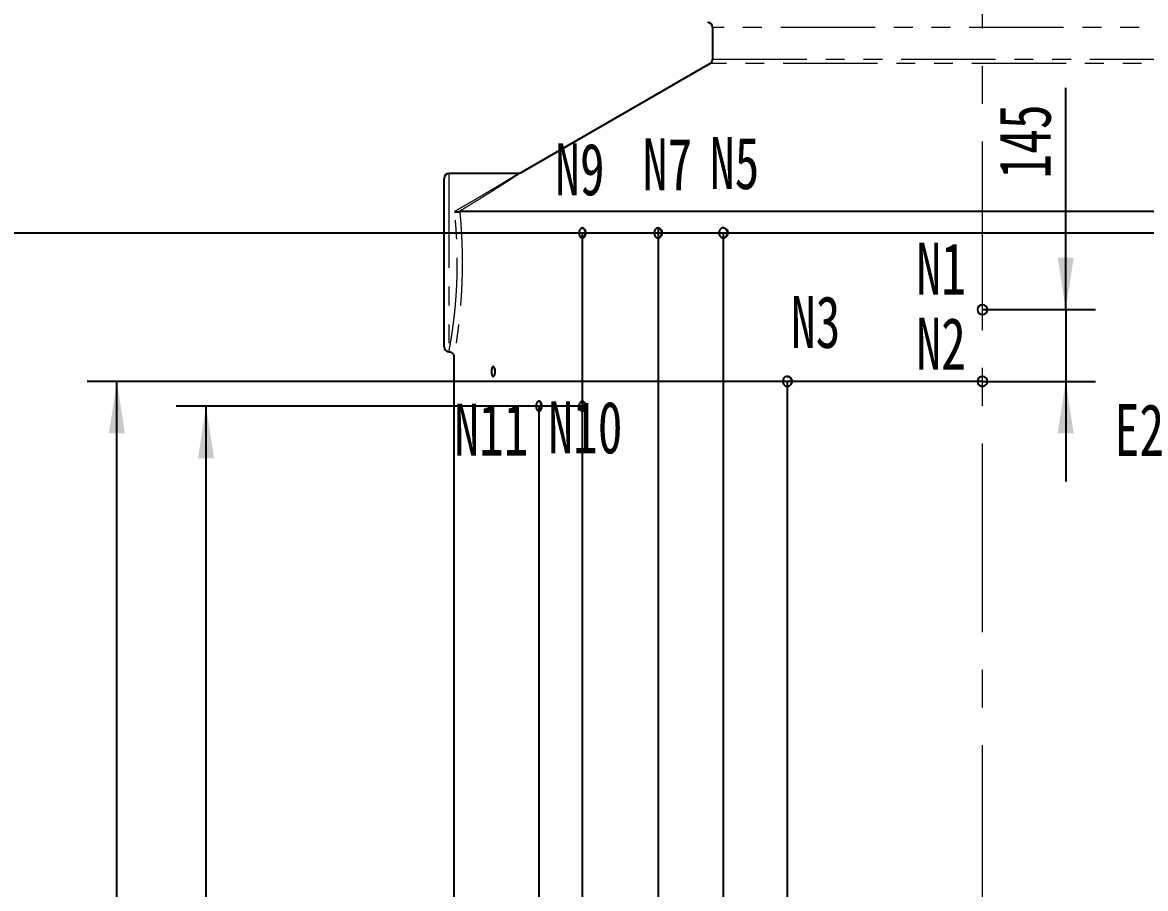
# Model space of a CAD drawing. Header units: millimetres. Extents: x 0 to 594, y 0 to 420.
# Drawn here: x 167.9 to 243.6, y 300.9 to 359.2 of the extents above; entities that cross this region are included whole.
import ezdxf

# ---------------------------------------------------------------- set-up
doc = ezdxf.new("R2010")
doc.units = ezdxf.units.MM
doc.linetypes.add('CENTERX2', pattern=[20.32, 12.7, -2.54, 2.54, -2.54])
doc.linetypes.add('PHANTOM', pattern=[12.7, 6.35, -1.27, 1.27, -1.27, 1.27, -1.27])
doc.layers.add('10', color=7, linetype='Continuous')
doc.styles.add('SLDTEXTSTYLE0', font='TXT', dxfattribs={"width": 0.7})
doc.dimstyles.new('SLDDIMSTYLE0', dxfattribs={"dimtxt": 3.5, "dimasz": 3.5, "dimexe": 0, "dimexo": 0.0625, "dimgap": 0.875, "dimtad": 2, "dimdec": 1, "dimlfac": 30, "dimrnd": 1e-09, "dimzin": 12, "dimdsep": 46, "dimtxsty": 'SLDTEXTSTYLE0', "dimsah": 1, "dimcen": 0.09, "dimadec": 0, "dimazin": 3, "dimtfac": 1, "dimtdec": 1, "dimtofl": 0, "dimtmove": 0, "dimatfit": 3, "dimfxl": 0, "dimfrac": 2, "dimtolj": 1, "dimtzin": 12, "dimarcsym": 0})
doc.dimstyles.new('SLDDIMSTYLE1', dxfattribs={"dimtxt": 3.5, "dimasz": 3.5, "dimexe": 0, "dimexo": 0.0625, "dimgap": 0.875, "dimtad": 2, "dimdec": 1, "dimlfac": 30, "dimrnd": 1e-09, "dimzin": 12, "dimdsep": 46, "dimtxsty": 'SLDTEXTSTYLE0', "dimsah": 1, "dimcen": 0.09, "dimadec": 0, "dimazin": 3, "dimtfac": 1, "dimtdec": 1, "dimtmove": 0, "dimatfit": 0, "dimfxl": 0, "dimfrac": 2, "dimtolj": 1, "dimtzin": 12, "dimarcsym": 0})

# ---------------------------------------------------------------- blocks, each defined once
blk = doc.blocks.new('_D_2')
at = {"layer": '10'}
for p, q in [((202.707, 333.407), (178.301, 333.407)), ((180.301, 333.407), (180.301, 258.407)), ((197.826, 258.407), (178.301, 258.407))]:
    blk.add_line(p, q, dxfattribs=at)
for points in [[(180.301, 333.407), (179.762, 329.907), (180.839, 329.907)], [(180.301, 258.407), (180.839, 261.907), (179.762, 261.907)]]:
    blk.add_solid(points, dxfattribs=at)
at = {"layer": '10', "insert": (175.789, 293.452), "char_height": 3.5, "attachment_point": 1, "rotation": 90, "style": 'SLDTEXTSTYLE0'}
blk.add_mtext('2250', dxfattribs=at)
blk = doc.blocks.new('_D_16')
at = {"layer": '10'}
for p, q in [((238.181, 339.907), (238.181, 354.841)), ((232.576, 339.907), (240.181, 339.907)), ((238.181, 339.907), (238.181, 335.074)), ((232.576, 335.074), (240.181, 335.074)), ((238.181, 335.074), (238.181, 328.343))]:
    blk.add_line(p, q, dxfattribs=at)
for points in [[(238.181, 339.907), (238.72, 343.407), (237.643, 343.407)], [(238.181, 335.074), (237.643, 331.574), (238.72, 331.574)]]:
    blk.add_solid(points, dxfattribs=at)
at = {"layer": '10', "insert": (233.67, 348.73), "char_height": 3.5, "attachment_point": 1, "rotation": 90, "style": 'SLDTEXTSTYLE0'}
blk.add_mtext('145', dxfattribs=at)
blk = doc.blocks.new('_D_17')
at = {"layer": '10'}
for p, q in [((232.576, 335.074), (172.301, 335.074)), ((174.301, 258.407), (174.301, 335.074)), ((222.367, 258.407), (172.301, 258.407))]:
    blk.add_line(p, q, dxfattribs=at)
for points in [[(174.301, 335.074), (173.762, 331.574), (174.839, 331.574)], [(174.301, 258.407), (174.839, 261.907), (173.762, 261.907)]]:
    blk.add_solid(points, dxfattribs=at)
at = {"layer": '10', "insert": (169.789, 293.452), "char_height": 3.5, "attachment_point": 1, "rotation": 90, "style": 'SLDTEXTSTYLE0'}
blk.add_mtext('2300', dxfattribs=at)

msp = doc.modelspace()

# ---------------------------------------------------------------- linework, layer by layer
at = {"color": 7, "linetype": 'Continuous', "lineweight": 25}
for p, q in [((214.4091, 358.9071), (214.4091, 356.7662)), ((214.2424, 356.4775), (201.4931, 349.1167)), ((196.3257, 343.0738), (196.3257, 348.7404)), ((201.3265, 349.0738), (196.6591, 349.0738)), ((267.7673, 346.5182), (197.3841, 346.5182)), ((215.1384, 345.4071), (215.1221, 345.4071)), ((215.1221, 344.7404), (215.1384, 344.7404)), ((196.3257, 337.4071), (196.3257, 343.0738)), ((196.6591, 337.0738), (196.6592, 337.0743)), ((196.9924, 336.7423), (196.9924, 259.2404)), ((196.9929, 336.7433), (196.9927, 336.7423)), ((202.7223, 333.7413), (202.6958, 333.7383)), ((202.6958, 333.0759), (202.722, 333.0729))]:
    msp.add_line(p, q, dxfattribs=at)
at = {"color": 8, "linetype": 'PHANTOM', "lineweight": 18}
for p, q in [((250.7424, 358.9071), (214.4091, 358.9071)), ((250.9091, 356.4775), (214.2424, 356.4775)), ((214.4091, 356.7662), (250.7424, 356.7662)), ((196.6591, 349.0738), (196.6591, 337.0738))]:
    msp.add_line(p, q, dxfattribs=at)
at = {"color": 7, "linetype": 'Continuous', "lineweight": 25, "flags": 128}
for points in [[(205.6355, 345.4071), (205.593, 345.4007), (205.5521, 345.3817), (205.5145, 345.3509), (205.4815, 345.3095), (205.4544, 345.259), (205.4343, 345.2013), (205.4219, 345.1388), (205.4177, 345.0738), (205.4219, 345.0087), (205.4343, 344.9462), (205.4544, 344.8886), (205.4815, 344.8381), (205.5145, 344.7966), (205.5521, 344.7658), (205.593, 344.7468), (205.6355, 344.7404)], [(205.6355, 344.7404), (205.6779, 344.7468), (205.7188, 344.7658), (205.7564, 344.7966), (205.7894, 344.8381), (205.8165, 344.8886), (205.8366, 344.9462), (205.849, 345.0087), (205.8532, 345.0738), (205.849, 345.1388), (205.8366, 345.2013), (205.8165, 345.259), (205.7894, 345.3095), (205.7564, 345.3509), (205.7188, 345.3817), (205.6779, 345.4007), (205.6355, 345.4071)], [(210.7341, 345.4071), (210.6827, 345.4007), (210.6334, 345.3817), (210.5879, 345.3509), (210.548, 345.3095), (210.5153, 345.259), (210.4909, 345.2013), (210.476, 345.1388), (210.4709, 345.0738), (210.476, 345.0087), (210.4909, 344.9462), (210.5153, 344.8886), (210.548, 344.8381), (210.5879, 344.7966), (210.6334, 344.7658), (210.6827, 344.7468), (210.7341, 344.7404)], [(210.7341, 344.7404), (210.7854, 344.7468), (210.8348, 344.7658), (210.8803, 344.7966), (210.9201, 344.8381), (210.9529, 344.8886), (210.9772, 344.9462), (210.9922, 345.0087), (210.9972, 345.0738), (210.9922, 345.1388), (210.9772, 345.2013), (210.9529, 345.259), (210.9201, 345.3095), (210.8803, 345.3509), (210.8348, 345.3817), (210.7854, 345.4007), (210.7341, 345.4071)], [(215.4126, 345.0738), (215.4074, 345.1368), (215.3918, 345.1976), (215.3665, 345.254), (215.3324, 345.3038), (215.2906, 345.3453), (215.2428, 345.377), (215.1906, 345.3977), (215.1359, 345.4067), (215.0807, 345.4037), (215.027, 345.3888), (214.9768, 345.3624), (214.9318, 345.3257), (214.8937, 345.2798), (214.8638, 345.2265), (214.8433, 345.1677), (214.8328, 345.1054), (214.8328, 345.0421), (214.8433, 344.9799), (214.8638, 344.921), (214.8937, 344.8677), (214.9318, 344.8218), (214.9768, 344.7851), (215.027, 344.7588), (215.0807, 344.7438), (215.1359, 344.7408), (215.1906, 344.7498), (215.2428, 344.7706), (215.2906, 344.8022), (215.3324, 344.8437), (215.3665, 344.8935), (215.3918, 344.9499), (215.4074, 345.0107), (215.4126, 345.0738)], [(199.6423, 336.0738), (199.6177, 336.0674), (199.594, 336.0484), (199.5722, 336.0176), (199.553, 335.9761), (199.5373, 335.9256), (199.5257, 335.868), (199.5185, 335.8055), (199.5161, 335.7404), (199.5185, 335.6754), (199.5257, 335.6129), (199.5373, 335.5552), (199.553, 335.5047), (199.5722, 335.4633), (199.594, 335.4325), (199.6177, 335.4135), (199.6423, 335.4071)], [(199.6423, 335.4071), (199.6669, 335.4135), (199.6906, 335.4325), (199.7124, 335.4633), (199.7315, 335.5047), (199.7472, 335.5552), (199.7589, 335.6129), (199.7661, 335.6754), (199.7685, 335.7404), (199.7661, 335.8055), (199.7589, 335.868), (199.7472, 335.9256), (199.7315, 335.9761), (199.7124, 336.0176), (199.6906, 336.0484), (199.6669, 336.0674), (199.6423, 336.0738)], [(219.4347, 335.4071), (219.3742, 335.4007), (219.3161, 335.3817), (219.2626, 335.3509), (219.2156, 335.3095), (219.1771, 335.259), (219.1485, 335.2013), (219.1308, 335.1388), (219.1249, 335.0738), (219.1308, 335.0087), (219.1485, 334.9462), (219.1771, 334.8886), (219.2156, 334.8381), (219.2626, 334.7966), (219.3161, 334.7658), (219.3742, 334.7468), (219.4347, 334.7404)], [(219.4347, 334.7404), (219.4951, 334.7468), (219.5532, 334.7658), (219.6068, 334.7966), (219.6537, 334.8381), (219.6922, 334.8886), (219.7208, 334.9462), (219.7385, 335.0087), (219.7444, 335.0738), (219.7385, 335.1388), (219.7208, 335.2013), (219.6922, 335.259), (219.6537, 335.3095), (219.6068, 335.3509), (219.5532, 335.3817), (219.4951, 335.4007), (219.4347, 335.4071)], [(202.5263, 333.4071), (202.5296, 333.3443), (202.5392, 333.2838), (202.555, 333.2277), (202.5762, 333.1781), (202.6022, 333.1368), (202.632, 333.1053), (202.6644, 333.0846), (202.6984, 333.0757), (202.7327, 333.0787), (202.7661, 333.0935), (202.7974, 333.1197), (202.8254, 333.1563), (202.8491, 333.202), (202.8677, 333.255), (202.8804, 333.3136), (202.8869, 333.3756), (202.8869, 333.4386), (202.8804, 333.5006), (202.8677, 333.5591), (202.8491, 333.6122), (202.8254, 333.6579), (202.7974, 333.6945), (202.7661, 333.7207), (202.7327, 333.7355), (202.6984, 333.7385), (202.6644, 333.7296), (202.632, 333.7089), (202.6022, 333.6774), (202.5762, 333.6361), (202.555, 333.5865), (202.5392, 333.5304), (202.5296, 333.4699), (202.5263, 333.4071)], [(205.6355, 333.7404), (205.593, 333.734), (205.5521, 333.7151), (205.5145, 333.6842), (205.4815, 333.6428), (205.4544, 333.5923), (205.4343, 333.5347), (205.4219, 333.4721), (205.4177, 333.4071), (205.4219, 333.3421), (205.4343, 333.2795), (205.4544, 333.2219), (205.4815, 333.1714), (205.5145, 333.1299), (205.5521, 333.0991), (205.593, 333.0802), (205.6355, 333.0738)], [(205.6355, 333.0738), (205.6779, 333.0802), (205.7188, 333.0991), (205.7564, 333.1299), (205.7894, 333.1714), (205.8165, 333.2219), (205.8366, 333.2795), (205.849, 333.3421), (205.8532, 333.4071), (205.849, 333.4721), (205.8366, 333.5347), (205.8165, 333.5923), (205.7894, 333.6428), (205.7564, 333.6842), (205.7188, 333.7151), (205.6779, 333.734), (205.6355, 333.7404)]]:
    msp.add_lwpolyline(points, dxfattribs=at)
at = {"color": 7, "linetype": 'Continuous', "lineweight": 25}
for centre, start, end in [((214.0757, 358.9071), 0, 90), ((214.0757, 356.7662), 300, 0), ((196.6591, 348.7404), 90, 180), ((232.5757, 339.9071), 90, 270), ((232.5757, 339.9071), 270, 90), ((196.6591, 337.4071), 180, 270), ((232.5757, 335.0738), 90, 270), ((232.5757, 335.0738), 270, 90)]:
    msp.add_arc(centre, 0.3333, start, end, dxfattribs=at)
at = {"color": 8, "linetype": 'PHANTOM', "lineweight": 18}
for points, knots in [([(197.0353, 346.5193), (197.1303, 346.5739), (197.3837, 346.7198), (197.789, 346.9545), (198.2489, 347.2225), (198.6985, 347.4864), (199.0847, 347.7147), (199.4092, 347.9077), (199.6761, 348.0672), (199.9348, 348.2225), (200.1832, 348.3724), (200.4184, 348.5149), (200.6337, 348.646), (200.8261, 348.7637), (200.9756, 348.8555), (201.0888, 348.9251), (201.1723, 348.9766), (201.2429, 349.0202), (201.2951, 349.0525), (201.326, 349.0716), (201.3264, 349.0719), (201.3265, 349.072)], [0, 0, 0, 0, 0.04688096, 0.12503537, 0.20318401, 0.28210362, 0.36101249, 0.41268841, 0.46438876, 0.51605109, 0.56921272, 0.62242139, 0.67555098, 0.72758139, 0.77959776, 0.81560248, 0.85164986, 0.88764182, 0.92871786, 0.96979012, 1, 1, 1, 1]), ([(201.4932, 349.1165), (201.4933, 349.1166), (201.4934, 349.1167), (201.4636, 349.0972), (201.4037, 349.0581), (201.3069, 348.9951), (201.1702, 348.9062), (201.0006, 348.7964), (200.8056, 348.6705), (200.5924, 348.5336), (200.3658, 348.3887), (200.1213, 348.233), (199.8605, 348.0677), (199.5848, 347.8938), (199.2467, 347.6817), (198.8412, 347.4288), (198.3627, 347.1326), (197.8682, 346.8288), (197.5185, 346.6153), (197.3361, 346.5046), (197.3249, 346.4977)], [0, 0, 0, 0, 0.02811016, 0.07234011, 0.11657393, 0.17015565, 0.22375139, 0.27951179, 0.33528727, 0.38780541, 0.44039524, 0.49293991, 0.54726016, 0.60162455, 0.65596084, 0.74002706, 0.82410622, 0.90924588, 0.99439271, 1, 1, 1, 1]), ([(196.6592, 337.0743), (196.6595, 337.0761), (196.6602, 337.0799), (196.6659, 337.1106), (196.6751, 337.1604), (196.6899, 337.2411), (196.7118, 337.3632), (196.7428, 337.5404), (196.7799, 337.7593), (196.8215, 338.0163), (196.8659, 338.306), (196.9124, 338.6278), (196.96, 338.9843), (197.007, 339.3684), (197.0515, 339.7731), (197.0928, 340.1983), (197.1304, 340.6477), (197.1626, 341.1145), (197.1884, 341.5908), (197.2075, 342.0775), (197.2193, 342.5762), (197.2232, 343.0808), (197.2191, 343.5828), (197.2071, 344.0836), (197.1873, 344.5819), (197.1621, 345.0391), (197.1337, 345.4501), (197.104, 345.8185), (197.0712, 346.1773), (197.0473, 346.4053), (197.0353, 346.5193)], [0, 0, 0, 0, 0.0250506, 0.0514105, 0.0781397, 0.1048688, 0.1432071, 0.1815454, 0.2210262, 0.2605074, 0.2986119, 0.3367169, 0.3759128, 0.4151091, 0.4527057, 0.4903023, 0.5289588, 0.567615, 0.6052143, 0.6428131, 0.6815067, 0.7202011, 0.7583157, 0.7964305, 0.8356913, 0.8749516, 0.9059206, 0.9368895, 0.9684448, 1, 1, 1, 1]), ([(197.3841, 346.5182), (197.394, 346.4135), (197.4136, 346.2039), (197.4408, 345.8742), (197.4658, 345.534), (197.4913, 345.1364), (197.515, 344.6804), (197.5325, 344.2189), (197.5431, 343.8062), (197.5486, 343.4456), (197.5509, 343.0311), (197.5476, 342.5638), (197.5364, 342.0423), (197.5175, 341.5231), (197.4918, 341.0153), (197.4603, 340.527), (197.4236, 340.0563), (197.3824, 339.6022), (197.338, 339.1708), (197.292, 338.7689), (197.2452, 338.3949), (197.1987, 338.0504), (197.1542, 337.7412), (197.1133, 337.4721), (197.0809, 337.2676), (197.0559, 337.1141), (197.037, 337.0003), (197.0208, 336.9049), (197.0079, 336.8294), (196.9986, 336.7759), (196.9934, 336.7459), (196.9931, 336.7441), (196.9929, 336.7433)], [0, 0, 0, 0, 0.0274493, 0.0548981, 0.0827306, 0.1105629, 0.1495884, 0.1886138, 0.2153926, 0.242193, 0.2689708, 0.307466, 0.3459614, 0.3855575, 0.4251533, 0.4635592, 0.5019648, 0.541445, 0.5809251, 0.619728, 0.6585312, 0.698446, 0.7383608, 0.7772995, 0.8162377, 0.8429724, 0.8697297, 0.896464, 0.9245273, 0.9525905, 0.9810936, 1, 1, 1, 1])]:
    msp.add_open_spline(points, degree=3, knots=knots, dxfattribs=at)
at = {"color": 7, "linetype": 'Continuous', "lineweight": 25}
for points, knots in [([(201.499, 349.1203), (201.4938, 349.1173), (201.4797, 349.1091), (201.4498, 349.0955), (201.4102, 349.0827), (201.3668, 349.0745), (201.3392, 349.0746), (201.3265, 349.0746)], [0, 0, 0, 0, 0.1004306, 0.271268, 0.5431167, 0.7896037, 1, 1, 1, 1]), ([(197.0353, 346.5193), (197.0355, 346.5192), (197.0715, 346.506), (197.1443, 346.4859), (197.2479, 346.4752), (197.2992, 346.4902), (197.3249, 346.4977)], [0, 0, 0, 0, 0.00197894, 0.32743235, 0.66307058, 1, 1, 1, 1]), ([(197.3249, 346.4977), (197.3342, 346.5018), (197.3533, 346.5101), (197.3731, 346.5169), (197.3804, 346.5178), (197.3841, 346.5182)], [0, 0, 0, 0, 0.31818942, 0.64757129, 1, 1, 1, 1]), ([(205.6355, 345.4071), (205.6362, 345.4071), (205.6614, 345.407), (205.7113, 345.3931), (205.7764, 345.3368), (205.8258, 345.2508), (205.8502, 345.1579), (205.857, 345.0599), (205.846, 344.9613), (205.8095, 344.8615), (205.7534, 344.7861), (205.692, 344.7461), (205.6515, 344.742), (205.6355, 344.7404)], [0, 0, 0, 0, 0.0034238, 0.1107648, 0.2181028, 0.3254505, 0.4327945, 0.5000129, 0.6073542, 0.71469, 0.8220385, 0.9293838, 1, 1, 1, 1]), ([(210.7341, 345.4071), (210.735, 345.4071), (210.7654, 345.407), (210.8257, 345.3931), (210.9042, 345.3368), (210.9637, 345.2508), (210.9931, 345.1579), (211.0013, 345.0599), (210.988, 344.9613), (210.9441, 344.8615), (210.8765, 344.7861), (210.8024, 344.7461), (210.7535, 344.742), (210.7341, 344.7404)], [0, 0, 0, 0, 0.0034233, 0.1107642, 0.2181029, 0.3254514, 0.4327943, 0.5000128, 0.607354, 0.71469, 0.8220387, 0.9293835, 1, 1, 1, 1]), ([(215.4297, 345.0738), (215.4265, 345.0363), (215.42, 344.9614), (215.3697, 344.8613), (215.2957, 344.7866), (215.214, 344.7443), (215.1597, 344.7446), (215.1382, 344.7447)], [0, 0, 0, 0, 0.2147395, 0.429467, 0.6442202, 0.8589668, 1, 1, 1, 1]), ([(215.1385, 345.4065), (215.1395, 345.4067), (215.1726, 345.413), (215.2397, 345.3903), (215.3262, 345.3375), (215.3914, 345.2506), (215.4251, 345.1579), (215.4284, 345.0972), (215.4297, 345.0738)], [0, 0, 0, 0, 0.0067575, 0.2214545, 0.4361443, 0.6508527, 0.8655546, 1, 1, 1, 1]), ([(196.6592, 337.0741), (196.6635, 337.0743), (196.6884, 337.0759), (196.7329, 337.0681), (196.7888, 337.0508), (196.8379, 337.025), (196.8797, 336.9937), (196.9144, 336.9584), (196.9421, 336.9207), (196.963, 336.8821), (196.9777, 336.8441), (196.987, 336.8082), (196.9916, 336.777), (196.9931, 336.7549), (196.993, 336.7455), (196.993, 336.7433)], [0, 0, 0, 0, 0.0244575, 0.1426133, 0.2535149, 0.3578971, 0.456717, 0.550427, 0.6391022, 0.7225646, 0.8003511, 0.8715435, 0.9340869, 0.984838, 1, 1, 1, 1]), ([(199.6423, 335.4071), (199.6427, 335.4071), (199.6573, 335.4073), (199.6863, 335.4211), (199.7243, 335.4774), (199.7532, 335.5634), (199.7675, 335.6563), (199.7715, 335.7543), (199.765, 335.8529), (199.7436, 335.9527), (199.7109, 336.0281), (199.6751, 336.0681), (199.6516, 336.0721), (199.6423, 336.0738)], [0, 0, 0, 0, 0.0034235, 0.110763, 0.2181055, 0.3254476, 0.4327984, 0.5000092, 0.6073505, 0.7146935, 0.8220365, 0.9293838, 1, 1, 1, 1]), ([(219.4347, 335.4071), (219.4358, 335.4071), (219.4715, 335.407), (219.5425, 335.3931), (219.6347, 335.3368), (219.7046, 335.2508), (219.739, 335.1579), (219.7487, 335.0599), (219.7331, 334.9613), (219.6815, 334.8615), (219.6022, 334.7861), (219.5151, 334.7461), (219.4575, 334.742), (219.4347, 334.7404)], [0, 0, 0, 0, 0.003423, 0.1107637, 0.2181015, 0.3254493, 0.4327928, 0.500011, 0.607352, 0.7146946, 0.8220374, 0.9293844, 1, 1, 1, 1]), ([(202.7224, 333.0772), (202.7357, 333.0755), (202.7695, 333.0712), (202.8221, 333.1075), (202.8718, 333.1767), (202.906, 333.2735), (202.9206, 333.3849), (202.9141, 333.4989), (202.8871, 333.6022), (202.8427, 333.6847), (202.7866, 333.7317), (202.7437, 333.7496), (202.7231, 333.741), (202.7224, 333.7407)], [0, 0, 0, 0, 0.0668604, 0.170215, 0.2735577, 0.3768707, 0.480133, 0.5833576, 0.6865802, 0.7898236, 0.8931155, 0.9964465, 1, 1, 1, 1]), ([(205.6355, 333.7404), (205.6362, 333.7404), (205.6614, 333.7403), (205.7113, 333.7264), (205.7764, 333.6701), (205.8258, 333.5841), (205.8502, 333.4912), (205.857, 333.3932), (205.846, 333.2946), (205.8095, 333.1948), (205.7534, 333.1194), (205.692, 333.0794), (205.6515, 333.0754), (205.6355, 333.0738)], [0, 0, 0, 0, 0.0034238, 0.1107646, 0.2181062, 0.3254479, 0.4327918, 0.50001, 0.6073512, 0.7146935, 0.8220368, 0.9293847, 1, 1, 1, 1])]:
    msp.add_open_spline(points, degree=3, knots=knots, dxfattribs=at)
at = {"layer": '10', "linetype": 'CENTERX2', "lineweight": 18}
msp.add_line((232.5757, 257.2404), (232.5757, 363.921), dxfattribs=at)
at = {"layer": '10'}
for p, q in [((145.1881, 345.0738), (211.8885, 345.0738)), ((205.6355, 345.0738), (273.0422, 345.0738))]:
    msp.add_line(p, q, dxfattribs=at)
at = {"layer": '10', "color": 1}
for p, q in [((205.6355, 345.0738), (205.6355, 333.4071)), ((210.7341, 345.4071), (210.7341, 280.0738)), ((215.1221, 345.0738), (215.1221, 285.0738)), ((219.4347, 335.0738), (219.4347, 280.0738)), ((205.6355, 333.4071), (202.707, 333.4071)), ((202.707, 333.4071), (202.707, 275.0738)), ((205.6355, 333.4071), (205.6355, 159.1128))]:
    msp.add_line(p, q, dxfattribs=at)

# ---------------------------------------------------------------- texts
at = {"layer": '10', "char_height": 3.5, "attachment_point": 1, "style": 'SLDTEXTSTYLE0'}
for s, insert in [('N9', (203.8052, 351.1083)), ('N7', (209.7064, 351.4431)), ('N5', (214.2244, 351.5275)), ('N1', (228.1272, 344.4105)), ('N3', (219.6821, 340.8276)), ('N2', (228.1272, 339.3607)), ('N11', (197.0139, 333.5866)), ('N10', (203.3428, 333.7309)), ('E2', (241.473, 333.558))]:
    msp.add_mtext(s, dxfattribs=dict(at, insert=insert))

# ---------------------------------------------------------------- dimensions: what is measured, and where the dimension line sits
at = {"layer": '10'}
for base, p1, p2, dimstyle, picture, middle in [((238.1813, 335.0738), (232.5757, 339.9071), (232.5757, 335.0738), 'SLDDIMSTYLE1', '_D_16', (238.1813, 351.7854)), ((174.3005, 335.0738), (222.3668, 258.4071), (232.5757, 335.0738), 'SLDDIMSTYLE0', '_D_17', (174.3005, 297.5259)), ((180.3005, 258.4071), (202.707, 333.4071), (197.8257, 258.4071), 'SLDDIMSTYLE0', '_D_2', (180.3005, 297.5259))]:
    dim = msp.add_linear_dim(base=base, p1=p1, p2=p2, angle=90, dimstyle=dimstyle, dxfattribs=at)
    dim.commit()
    dim.dimension.update_dxf_attribs({"geometry": picture, "text_midpoint": middle, "dimtype": 160})

doc.saveas('drawing.dxf')
